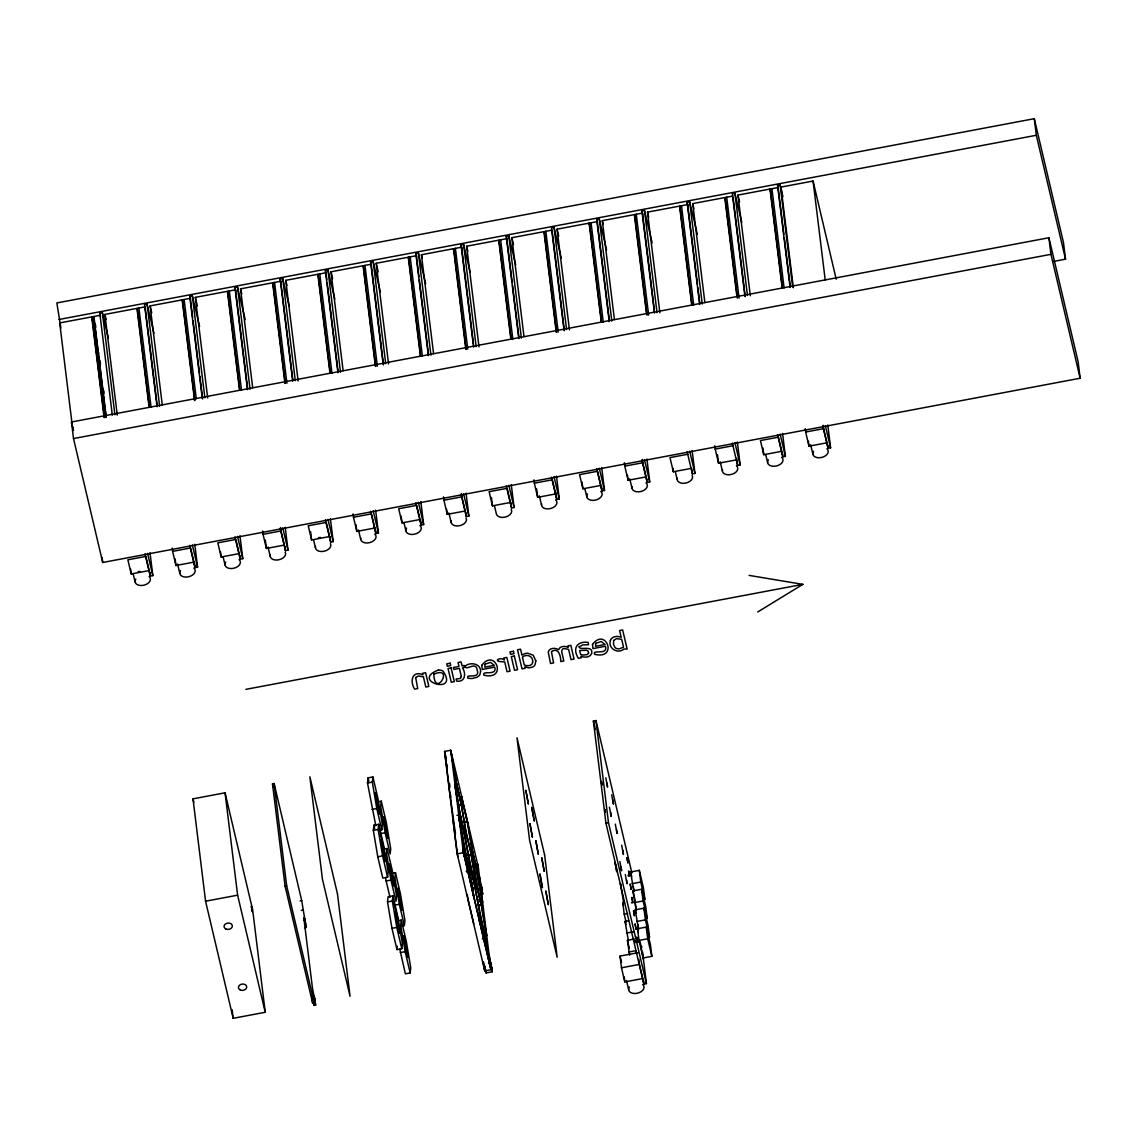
<?xml version="1.0" encoding="UTF-8"?>
<svg xmlns="http://www.w3.org/2000/svg" width="1137" height="1137" viewBox="0 0 1137 1137"><rect width="100%" height="100%" fill="white"/><g stroke="black" fill="none" stroke-linecap="round" stroke-linejoin="round"><path stroke-width="1.5" d="M375.821 825.803L367.507 783.009L368.075 777.864L372.893 776.955L377.91 798.231L382.359 824.652L381.79 829.811L378.578 830.408M381.79 829.811L376.773 808.521L372.325 782.1L372.893 776.955M373.334 830.365L373.902 825.22L378.706 824.311L383.723 845.587L388.172 872.022L387.603 877.167L382.785 878.077L377.768 856.786L373.334 830.365L378.138 829.456L378.706 824.311M381.279 801.159L380.696 806.304L385.145 832.725L390.162 854.001L390.73 848.856L386.296 822.435L381.279 801.159L378.067 801.756M387.092 848.515L386.523 853.66L390.957 880.081L395.974 901.357L396.557 896.212L392.109 869.791L387.092 848.515L383.88 849.112M387.518 901.925L388.087 896.78L392.905 895.871L397.922 917.147L402.37 943.582L401.802 948.727L396.984 949.622L391.967 928.346L387.518 901.925L392.336 901.016L392.905 895.871M392.265 873.315L395.463 872.719L394.894 877.863L399.343 904.285L404.36 925.561L401.148 926.172M396.984 949.622L397.367 946.197M398.078 920.672L401.276 920.075L400.707 925.22L405.156 951.641L410.173 972.917L405.369 973.826L399.798 949.253M404.36 925.561L404.928 920.416L400.48 893.995L395.463 872.719M410.173 972.917L410.741 967.772L406.293 941.351L401.276 920.075M451.602 754.94L450.735 751.216M449.3 787.955L449.74 783.933M449.428 788.609L449.726 785.923M455.269 785.482C456.449 770.744 455.07 791.224 454.985 784.274M458.978 818.427L459.732 813.737L455.326 787.515L455.894 781.46M456.235 783.421L455.681 788.524L456.434 783.379L461.224 804.541M459.391 820.161L459.732 813.737M461.196 803.859L461.523 796.127L461.793 798.501M460.115 815.442L459.519 820.815L464.18 848.103L469.609 871.198L464.621 850.064L464.052 855.18L473.802 897.704L469.41 871.226M465.317 837.884L460.087 814.76L475.067 886.263L475.621 881.147L471.215 854.91M461.92 799.14L461.324 804.513L465.985 831.801L470.974 852.921L471.727 847.776L471.187 854.228M465.076 835.88L465.829 830.735L465.289 837.202L465.886 831.829M463.484 853.517L464.081 848.145M464.209 848.799L464.266 856.445M466.014 832.483L465.417 837.841L462.418 838.41M467.25 821.284L462.716 822.378M464.436 850.106L464.052 855.18M467.492 822.335L461.707 797.804L461.864 798.7M469.354 869.18L469.922 864.077L469.169 869.222L459.774 821.866L460.329 816.764M469.979 865.172L469.51 871.184L466.511 871.752M468.316 855.45L471.4 854.882L471.912 849.51M470.32 867.133L469.766 872.235L470.519 867.09L485.499 938.593L482.33 938.949M472.125 850.831L471.571 855.934L472.324 850.789L482.358 900.376L481.747 906.274L486.451 933.704L485.84 939.603L490.445 967.857M473.376 922.05L468.074 899.651M477.085 871.255L477.412 863.537L477.682 865.897M475.408 888.21L476.005 882.852M477.81 866.536L477.213 871.908L474.214 872.463M478.094 867.318L477.654 872.918M479.345 919.563L479.913 914.446L479.16 919.591L474.172 898.472L469.951 872.207M481.15 903.261L481.718 898.145L480.965 903.29L471.756 855.905M479.373 920.913L479.97 915.555M481.775 899.239L481.178 904.597L478.18 905.166M479.501 921.567L480.098 916.195M475.977 882.17L481.207 905.294L481.903 899.893M480.326 917.516L479.757 922.619L480.51 917.474L489.72 964.872M485.243 936.59L485.812 931.487L485.058 936.632L480.07 915.498M485.4 938.579L486.167 932.496M489.962 965.924L485.328 938.38M757.697 611.99L802.864 584.361L749.084 575.393M631.39 902.849L632.442 902.437M628.249 875.874L629.514 875.391L628.605 870.97L629.571 876.044L628.192 875.277M1053.317 261.482L1065.525 259.179L1063.493 242.607L1034.286 118.689L56.85 302.939L60.915 328.11M58.882 319.511L1036.319 135.275L1034.286 118.689M112.336 415.218L99.786 313.045L102.358 312.561L108.413 338.243M153.95 333.226L147.085 304.133L144.527 304.617L157.077 406.776M202.287 398.248L189.737 296.089L192.309 295.606L199.572 326.418M247.496 389.735L234.961 287.576L237.519 287.092L245.194 319.611M292.721 381.208L280.171 279.048L282.743 278.565L289.196 305.952M337.931 372.68L325.395 270.521L327.953 270.037L334.818 299.145M383.155 364.167L370.605 262.007L373.178 261.524L380.44 292.323M428.365 355.639L415.829 253.48L418.388 252.997L425.65 283.795M473.589 347.112L461.039 244.952L463.612 244.469L470.064 271.857M518.799 338.584L506.263 236.425L508.822 235.942L515.686 265.049M561.308 258.227L554.046 227.428L551.473 227.912L564.023 330.071M609.233 321.544L596.698 219.384L599.256 218.901L606.518 249.714M654.457 313.016L641.908 210.857L644.48 210.373L652.141 242.892M699.667 304.503L687.132 202.343L689.69 201.846L697.365 234.378M741.765 222.426L734.914 193.333L732.342 193.816L744.891 295.975M790.101 287.448L777.566 185.288L780.124 184.805L782.952 196.786M93.362 323.789L91.742 316.896L59.692 322.936L72.256 425.309M100.099 315.319L93.916 316.484L106.267 417.123M117.267 415.048L104.902 314.423L136.966 308.369L149.103 407.273M162.264 404.8L150.127 305.896L182.176 299.855L182.986 303.295M194.853 400.423L182.503 299.784L190.291 298.32L192.636 317.408M207.701 398.007L195.337 297.368L227.4 291.328L239.537 390.233M252.698 387.745L240.561 288.841L272.61 282.8L274.23 289.693M285.288 383.382L272.937 282.743L280.725 281.28L292.863 380.17M298.136 380.966L285.771 280.327L317.834 274.287L329.972 373.178M343.132 370.705L330.995 271.8L363.044 265.76L375.395 366.398M371.159 264.225L363.371 265.703L375.722 366.327M388.57 363.911L376.205 263.272L408.268 257.232L409.476 262.405M420.733 356.08L408.581 257.175L416.369 255.711L418.928 276.533M433.567 353.65L421.429 254.759L453.478 248.705L455.098 255.598M466.156 349.286L453.805 248.648L461.594 247.184L473.518 344.34M479.004 346.87L466.639 246.232L498.702 240.191L510.84 339.082M524.001 336.609L511.863 237.704L543.912 231.664L556.263 332.302M552.028 230.129L544.239 231.607L556.59 332.246M569.438 329.815L557.073 229.177L589.122 223.136L589.947 226.59M601.587 321.984L589.449 223.079L597.238 221.616L609.389 320.506M614.435 319.554L602.297 220.663L634.347 214.623L646.484 313.514M647.024 315.191L634.673 214.552L642.462 213.088L654.386 310.259M659.872 312.774L647.507 212.136L679.556 206.095L691.708 305M704.869 302.513L692.731 203.608L724.781 197.568L736.918 296.473M732.896 196.033L725.108 197.511L737.458 298.15M750.306 295.719L737.941 195.081L769.991 189.04L770.815 192.494M782.455 287.888L770.317 188.984L778.106 187.52L783.862 234.364M836.207 279.19L813.069 181.039L781.005 187.079L793.37 287.718M71.475 421.998L1048.911 237.747L1078.118 361.651L1080.15 378.237L102.714 562.488L73.507 438.569L71.475 421.998L73.422 430.269M73.507 438.569L1050.943 254.318L1048.911 237.747M193.901 562.133L175.951 565.515L172.611 551.36L190.575 547.977L194.768 565.785M235.785 539.45L217.821 542.846L221.161 556.988L239.125 553.605M284.335 545.078L266.385 548.46L263.045 534.319L281.01 530.936L280.597 527.596M374.769 528.037L356.819 531.42L353.479 517.264L371.429 513.881L375.636 531.69M465.204 510.982L447.253 514.365L443.913 500.223L461.864 496.841L461.466 493.501M555.638 493.941L537.673 497.324L534.347 483.182L552.298 479.786L556.505 497.594M646.072 476.886L628.107 480.283L624.781 466.127L642.732 462.745L642.32 459.405M687.956 454.217L669.991 457.6L673.331 471.756L691.282 468.373M736.506 459.845L718.541 463.228L715.216 449.087L733.166 445.704M826.94 442.79L808.976 446.187L805.65 432.032L823.6 428.649L823.188 425.309M150.027 574.213L145.834 556.419L127.87 559.802L131.21 573.943L149.174 570.561M330.412 540.217L326.22 522.409L308.255 525.791L311.595 539.947L329.559 536.55M402.029 522.892L419.994 519.51L416.654 505.368L398.689 508.751L402.029 522.892L401.205 516.212M511.28 506.121L507.088 488.313L489.123 491.696L492.463 505.851L510.428 502.469M582.897 488.796L600.862 485.414L597.522 471.272L579.557 474.655L582.897 488.796L582.073 482.116M763.766 454.701L781.716 451.318L778.39 437.176L760.426 440.559L763.766 454.701L762.941 448.021M145.01 553.847L150.255 576.104L152.827 575.62L150.013 552.724M189.751 545.419L194.995 567.661L197.568 567.178L194.754 544.282M234.975 536.891L240.22 559.148L242.778 558.665L239.964 535.754M280.185 528.364L285.43 550.621L288.002 550.137L285.188 527.241M325.409 519.851L330.654 542.093L333.212 541.61L330.398 518.714M370.619 511.323L375.864 533.566L378.436 533.082L375.622 510.186M415.829 502.796L421.088 525.052L423.646 524.569L420.832 501.673M461.053 494.268L466.298 516.525L468.87 516.042L466.056 493.145M506.263 485.755L511.522 507.997L514.08 507.514L511.266 484.618M551.488 477.227L556.732 499.484L559.29 499.001L556.49 476.09M596.698 468.7L601.942 490.957L604.514 490.473L601.7 467.577M641.922 460.187L647.166 482.429L649.724 481.946L646.925 459.05M687.132 451.659L692.376 473.902L694.949 473.418L692.135 450.522M732.356 443.132L737.6 465.388L740.159 464.905L737.359 442.009M777.566 434.604L782.81 456.861L785.383 456.378L782.569 433.481M822.79 426.091L828.034 448.333L830.593 447.85L827.793 424.954M245.89 689.349L802.864 584.361M642.533 951.896L646.427 983.604L643.855 984.088L605.936 823.202L593.386 721.043L595.959 720.56L631.859 872.889M193.006 798.842L225.055 792.802L252.656 909.898L265.234 1012.271L233.17 1018.311L205.57 901.215L193.006 798.842L193.816 802.281M312.888 1000.432L314.068 1005.378L315.66 1005.08L313.329 995.173L314.295 1003.019L312.689 1003.317L285.089 886.22L272.51 783.848L274.116 783.549L301.717 900.646L306.137 927.508L304.531 927.806M457.131 853.788L444.567 751.415L450.749 750.249L478.35 867.346L490.928 969.719L484.732 970.884L457.202 853.859L463.327 852.622M451.233 754.172L451.133 752.936M367.507 783.009L372.325 782.1M461.736 797.392L460.968 802.537L455.994 781.417L461.409 804.513L458.325 805.067M455.226 786.264L454.942 785.525M371.955 809.43L376.773 808.521M458.254 804.854L461.252 804.285L465.957 832.057L471.4 854.882M461.764 805.522L462.333 800.42L467.122 821.582M456.989 815.357L460.286 814.732L465.26 835.851M385.145 832.725L380.341 833.634L384.192 850.007M458.893 817.645L459.419 820.857L459.32 819.606M462.887 832.398L466.184 831.758M462.347 838.196L465.346 837.628L470.05 865.385M377.768 856.786L382.586 855.877L387.603 877.167M605.936 823.202L608.494 822.719L595.959 720.56M477.625 864.802L476.858 869.947L471.883 848.813L477.298 871.908M490.928 969.719L463.171 850.945M205.57 901.215L237.619 895.174L225.055 792.802M285.089 886.22L286.695 885.922L274.116 783.549M468.245 855.223L471.244 854.654L475.948 882.426L481.207 905.294M385.599 877.693L386.154 880.99L390.957 880.081M470.277 865.101L475.493 888.21M474.47 865.2L477.469 864.632L477.213 863.566M474.598 865.769L477.597 865.2L478.307 869.066L478.222 867.815M300.125 900.945L301.717 900.646M466.383 871.098L469.382 870.53M466.44 871.539L469.439 870.97L474.143 898.727M474.143 872.264L477.142 871.695L482.6 902.366L482.315 901.613M301.277 910.41L302.883 910.097M475.621 881.147L475.28 887.571L472.281 888.139M472.878 882.767L476.176 882.127M476.218 884.16L475.849 889.233M303.622 920.316L305.213 920.004M472.281 888.566L475.337 887.997L480.041 915.754M399.343 904.285L394.539 905.194L393.97 901.883M478.776 899.808L482.074 899.154M633.906 891.678L630.594 871.994L639.307 870.345L643.457 887.912L644.892 899.609L640.742 882.042L639.307 870.345M482.315 901.158L481.747 906.274M478.236 905.592L481.235 905.038L485.94 932.781M391.967 928.346L396.785 927.437L401.802 948.727M632.03 883.691L640.742 882.042M636.223 910.581L632.911 890.896L641.638 889.262L645.773 906.814L647.209 918.525L643.073 900.959L641.638 889.262M489.876 965.071L479.43 921.34M634.347 902.607L643.073 900.959M485.84 939.603L486.224 934.529L486.693 935.694L485.968 932.539M400.352 952.55L405.156 951.641M638.553 929.497L635.228 909.813L643.954 908.165L648.09 925.731L649.525 937.428L645.39 919.861L643.954 908.165M626.103 922.164L624.213 914.176L627.709 913.523M628.42 941.081L625.108 921.396L628.59 920.728M636.663 921.51L645.39 919.861M643.443 959.315L638.994 940.413L637.559 928.716L646.271 927.067L650.421 944.634L651.856 956.331L643.13 957.979L640.145 941.749M626.544 933.093L633.522 931.771M312.774 997.362L314.38 997.05L315.12 1001.47L314.11 996.126L314.38 997.05M629.614 955.194L627.425 940.299L634.403 938.991M638.994 940.413L647.706 938.778L646.271 927.067M484.547 966.351L486.11 972.945L492.293 971.78L489.038 954.384M628.86 951.996L635.839 950.688M642.775 978.545L624.81 981.927L621.47 967.786L620.035 956.089L637.999 952.692M621.47 967.786L639.435 964.403L638.823 959.386M462.645 822.165L467.151 821.326L471.855 849.069M438.441 670.034C409.448 681.148 460.03 695.702 442.989 671.043A7.334 5.614 -7 0 0 438.441 670.034M635.057 942.772L634.602 940.825M1036.319 135.275L1065.525 259.179M1050.943 254.318L1080.15 378.237M777.566 185.288L778.362 188.714M770.317 188.984L771.128 192.423M825.348 425.608L830.593 447.85M823.6 428.649L827.807 446.457M810.638 444.723L812.827 453.99M737.941 195.081L739.562 201.974M726.401 204.461L727.211 207.9M780.138 434.121L785.383 456.378M782.014 452.54L782.583 454.985M765.784 454.8L767.603 462.517M692.731 203.608L693.94 208.782M687.132 202.343L687.928 205.754M680.779 211.255L681.589 214.708M734.914 442.648L740.159 464.905M720.204 461.778L722.393 471.045M647.507 212.136L648.73 217.295M641.908 210.857L642.718 214.282M634.673 214.552L636.294 221.445M634.759 216.343L635.967 221.502M689.704 451.176L694.949 473.418M675.35 471.841L677.169 479.558M602.297 220.663L603.107 224.103M596.698 219.384L597.508 222.809M589.449 223.079L590.259 226.519M591.155 231.749L591.965 235.188M644.48 459.703L649.724 481.946M642.732 462.745L646.939 480.553M629.77 478.819L631.959 488.086M557.073 229.177L558.708 236.07M545.533 238.557L546.343 241.996M599.27 468.217L604.514 490.473M601.146 486.636L601.715 489.081M584.915 488.882L586.735 496.613M511.863 237.704L513.483 244.597M506.263 236.425L507.074 239.85M500.237 245.294L501.047 248.733M499.91 245.35L500.721 248.79M554.046 476.744L559.29 499.001M647.706 938.778L651.856 956.331M630.594 871.994L631.717 876.783M593.386 721.043L595.404 729.599M632.911 890.896L635.171 900.476M539.336 495.86L541.525 505.141M635.228 909.813L635.981 912.997M637.559 928.716L638.312 931.914M601.53 781.361L602.155 784.004M601.402 782.725L602.027 785.383M608.494 822.719L646.427 983.604M605.452 812.003L604.827 809.345L604.998 812.045M621.214 886.761L620.461 883.577L623.772 903.261M639.435 964.403L643.627 982.197M623.531 905.677L622.778 902.48L624.213 914.176M466.639 246.232L467.861 251.391M625.108 921.396L625.862 924.58M627.425 940.299L629.301 948.286M461.039 244.952L461.849 248.378M626.473 980.478L628.647 989.744M453.805 248.648L455.425 255.541M620.035 956.089L621.527 962.371M508.836 485.272L514.08 507.514M494.481 505.937L496.3 513.654A7.845 5.031 -13.3 0 0 505.61 516.994A7.845 5.031 -13.3 0 0 511.28 509.504M421.429 254.759L422.239 258.198M415.829 253.48L416.639 256.905M408.581 257.175L409.803 262.334M463.612 493.785L468.87 516.042M461.864 496.841L466.071 514.649M448.902 512.915L451.091 522.181M376.205 263.272L378.237 271.885M370.605 262.007L371.415 265.418M364.664 272.638L365.474 276.092M418.402 502.312L423.646 524.569M420.278 520.732L420.846 523.162M404.047 522.977L405.866 530.709M461.324 796.17L461.579 797.222M479.516 876.812L482.77 894.208L480.439 884.302M455.511 787.472L454.8 784.317M444.567 751.415L446.145 758.336M330.995 271.8L332.615 278.693M449.357 788.382L444.851 753.319M489.962 961.874L492.293 971.78M462.986 850.988L463.882 854.811L463.725 853.901M325.395 270.521L326.205 273.946M457.486 854.64L453.038 819.99M484.447 968.98L483.097 961.888M319.042 279.446L319.852 282.886M373.192 510.84L378.436 533.082M358.468 529.956L360.656 539.222M285.771 280.327L286.993 285.486M280.171 279.048L280.981 282.473M272.937 282.743L274.557 289.637M327.968 519.367L333.212 541.61M313.613 540.032L315.432 547.75M368.075 777.864L368.857 781.133M394.923 906.829L398.391 921.567M373.902 825.22L374.67 828.489M386.154 880.99L390.005 897.363M240.561 288.841L241.783 294.014M234.961 287.576L235.771 291.001M228.125 292.991L228.935 296.43M227.798 293.048L228.608 296.487M282.758 527.881L288.002 550.137M281.01 530.936L285.202 548.745M268.034 547.011L270.222 556.277M195.337 297.368L197.369 305.981M189.737 296.089L190.547 299.514M182.503 299.784L183.313 303.238M237.534 536.408L242.778 558.665M236.155 541.027L239.978 557.258M223.179 557.073L224.998 564.805M272.51 783.848L273.321 787.301M306.137 927.508L303.806 917.602L312.405 987.669L315.66 1005.08M150.127 305.896L151.747 312.774M286.695 885.922L314.295 1003.019M138.174 313.542L139.396 318.701M192.324 544.936L197.568 567.178M177.599 564.051L179.788 573.318M104.902 314.423L106.125 319.582M237.619 895.174L265.234 1012.271M99.786 313.045L100.596 316.47M147.583 553.364L152.827 575.62M98.294 351.717L98.706 353.451M133.228 574.029L135.047 581.76M72.669 427.029L73.479 430.482M484.987 967.175L484.732 965.782M634.83 940.541L635.043 941.791M477.597 865.2L477.753 866.11M467.662 822.548L472.082 848.785M451.773 755.139L456.179 781.375M479.942 922.59L480.155 923.841M451.261 753.916L455.965 781.673M455.866 788.495L460.286 814.732M455.354 787.259L460.059 815.016M459.447 820.601L464.152 848.358M445.263 755.053L446.201 760.426M446.784 763.865L447.367 767.304M473.433 922.477L473.717 923.955M450.224 793.555L450.877 797.208M467.208 894.492L468.146 899.85M455.482 833.776L448.944 786.648M457.543 855.067L457.827 856.545M392.336 901.016L396.785 927.437M379.502 828.674L380.056 831.986M378.138 829.456L382.586 855.877M95.252 323.761L95.835 327.214M99.857 360.344L100.511 363.996M103.154 388.726L103.737 392.18M103.368 390.233L103.95 393.686M813.069 181.039L825.206 279.944M827.594 444.809L828.034 448.333M780.124 184.805L792.674 286.965M784.288 237.832L790.258 286.425M808.364 441.17L808.976 446.187M805.238 428.692L805.65 432.032M771.924 188.685L784.104 287.959M769.991 189.04L782.142 287.945M782.171 451.574L782.81 456.861M734.914 193.333L747.45 295.492M733.109 197.781L745.247 296.672M726.699 197.213L739.078 298.036M736.733 458.339L737.6 465.388M689.69 201.846L702.24 304.005M697.478 284.378L687.672 204.561L679.883 206.039L692.021 304.929M697.905 287.846L699.823 303.465M717.518 454.871L718.541 463.228M714.803 445.747L715.216 449.087M681.489 205.726L693.684 305.014M691.737 468.629L692.376 473.902M644.48 210.373L657.015 312.533M672.919 468.416L673.331 471.756M636.265 214.253L648.644 315.077M646.74 478.904L647.166 482.429M599.256 218.901L611.805 321.06M627.496 475.266L628.107 480.283M624.369 462.787L624.781 466.127M591.055 222.781L603.25 322.055M589.122 223.136L601.274 322.041M601.302 485.67L601.942 490.957M554.046 227.428L566.581 329.588M641.694 946.282L641.822 947.32M633.38 886.618L633.963 891.422M635.498 903.929L636.095 908.733M638.013 924.438L638.411 927.65M552.241 231.863L564.378 330.768M643.215 978.801L643.855 984.088M622.934 850.49L623.431 854.512L621.683 845.189M626.544 879.811L627.027 883.833L625.293 874.509M545.831 231.294L558.21 332.132M612.942 800.121L613.44 804.143L611.692 794.82M616.552 829.442L617.036 833.464L615.302 824.126M621.129 866.792L621.626 870.814L619.878 861.491M607.044 783.095L607.542 787.117L605.794 777.779M610.654 812.401L611.137 816.423L609.404 807.099M624.199 976.91L624.81 981.927M555.865 492.435L556.732 499.484M508.822 235.942L521.371 338.101M512.133 282.033L506.804 238.656L499.015 240.12L511.167 339.025M512.56 285.501L518.955 337.561M536.65 488.967L537.673 497.324M533.935 479.828L534.347 483.182M500.621 239.822L512.815 339.11M510.868 502.71L511.522 507.997M463.612 244.469L476.147 346.629M491.44 497.494L492.463 505.851M455.397 248.349L467.776 349.173M453.478 248.705L465.829 349.343M465.872 513L466.298 516.525M418.388 252.997L430.937 355.156M419.354 280L428.521 354.602M446.628 509.362L447.253 514.365M443.501 496.883L443.913 500.223M410.187 256.877L422.381 356.151M408.268 257.232L420.406 356.137M478.222 868.284L478.307 869.066M486.409 934.941L486.494 935.723M485.741 969.946L486.11 972.945M483.623 962.243L484.732 970.884M450.749 750.249L463.384 852.693M450.849 752.197L450.948 752.964M459.035 818.867L459.135 819.649M420.434 519.765L421.088 525.052M373.178 261.524L385.713 363.684M371.373 265.959L383.51 364.863M364.963 265.39L377.356 366.213M375.21 528.293L375.864 533.566M327.953 270.037L340.503 372.197M326.788 279.688L325.935 272.752L318.147 274.216L330.298 373.121M327.214 283.156L338.087 371.657M355.995 524.725L356.819 531.42M353.067 513.924L353.479 517.264M319.753 273.918L331.947 373.192M330 536.806L330.654 542.093M282.743 278.565L295.279 380.724M310.572 531.59L311.595 539.947M274.543 282.445L286.922 383.268M272.61 282.8L284.975 383.439M285.003 547.096L285.43 550.621M237.519 287.092L250.069 389.252M247.653 388.698L235.515 289.793L227.713 291.271L239.864 390.176M265.347 540.103L266.385 548.46M262.633 530.979L263.045 534.319M229.319 290.958L241.513 390.247M313.698 1002.379L314.068 1005.378M311.723 995.472L312.689 1003.317M239.779 555.623L240.22 559.148M192.309 295.606L204.859 397.765M193.063 320.876L199.458 372.936M199.885 376.404L202.642 398.959M220.55 551.971L221.161 556.988M184.109 299.486L196.289 398.774M182.176 299.855L194.541 400.494M194.342 562.389L194.995 567.661M147.085 304.133L159.635 406.293M232.104 1009.628L233.17 1018.311M157.219 405.753L145.081 306.848L137.279 308.312L149.43 407.217M175.126 558.821L175.951 565.515M172.199 548.02L172.611 551.36M138.885 308.013L151.079 407.288M149.828 572.579L150.255 576.104M102.358 312.561L114.894 414.721M130.599 568.926L131.21 573.943M106.054 417.364L93.675 316.541L92.069 316.839L104.419 417.478M91.742 316.896L104.107 417.535M102.103 557.514L102.714 562.488M642.703 984.528A7.845 5.031 -13.3 0 1 636.962 993.312A7.845 5.031 -13.3 0 1 629.372 987.044M826.883 448.774A7.845 5.031 -13.3 0 1 821.141 457.557A7.845 5.031 -13.3 0 1 813.552 451.29M781.659 457.301A7.845 5.031 -13.3 0 1 775.917 466.085A7.845 5.031 -13.3 0 1 768.328 459.817M736.449 465.829A7.845 5.031 -13.3 0 1 731.702 474.371A7.845 5.031 -13.3 0 1 722.492 469.695M692.149 475.408A7.845 5.031 -13.3 0 1 685.483 483.126A7.845 5.031 -13.3 0 1 677.268 478.222M646.015 482.87A7.845 5.031 -13.3 0 1 641.268 491.426A7.845 5.031 -13.3 0 1 632.058 486.735M600.791 491.397A7.845 5.031 -13.3 0 1 595.049 500.181A7.845 5.031 -13.3 0 1 587.459 493.913M555.581 499.925A7.845 5.031 -13.3 0 1 550.834 508.466A7.845 5.031 -13.3 0 1 541.624 503.79M466.056 518.031A7.845 5.031 -13.3 0 1 459.405 525.749A7.845 5.031 -13.3 0 1 451.19 520.831M419.923 525.493A7.845 5.031 -13.3 0 1 414.181 534.276A7.845 5.031 -13.3 0 1 406.591 528.009M374.713 534.02A7.845 5.031 -13.3 0 1 369.966 542.562A7.845 5.031 -13.3 0 1 360.756 537.886M320.478 537.417A7.845 5.031 -13.3 0 1 318.459 537.616M330.412 543.6A7.845 5.031 -13.3 0 1 323.747 551.317A7.845 5.031 -13.3 0 1 315.546 546.4M285.188 552.127A7.845 5.031 -13.3 0 1 278.537 559.845A7.845 5.031 -13.3 0 1 270.322 554.927M239.054 559.589A7.845 5.031 -13.3 0 1 233.312 568.358A7.845 5.031 -13.3 0 1 225.723 562.104M193.844 568.102A7.845 5.031 -13.3 0 1 188.102 576.885A7.845 5.031 -13.3 0 1 180.513 570.618M140.093 571.414A7.845 5.031 -13.3 0 1 138.074 571.627M149.103 576.544A7.845 5.031 -13.3 0 1 143.361 585.313A7.845 5.031 -13.3 0 1 135.772 579.06M579.131 646.854C579.685 650.989 593.23 644.594 591.737 653.42C590.131 657.598 584.589 657.868 581.007 656.248L581.348 657.712L578.335 658.28C572.138 648.175 577.127 640.955 588.056 642.405L588.611 644.764L582.897 644.864L579.131 646.854M535.84 660.924L534.973 664.932A5.898 4.52 -7 0 1 531.945 667.291L528.904 667.86L524.74 666.922L525.067 668.314L522.025 668.883L517.52 649.767L520.561 649.184L521.954 655.139A8.357 6.396 -7 0 1 527.739 653.207L533.196 655.168L535.84 660.924M481.79 665.33L482.23 669.466L494.737 667.106C497.523 676.686 481.15 669.792 483.936 675.193C507.841 680.793 495.135 647.436 481.79 665.33M592.505 644.466L592.945 648.602L605.452 646.242C608.238 655.807 591.851 648.929 594.651 654.329C618.556 659.929 605.836 626.572 592.505 644.466M480.596 671.327L480.041 674.241A7.12 5.443 -7 0 1 476.929 677.254L472.011 678.547L468.032 678.263C464.934 672.976 480.596 679.883 477.199 670.19C476.218 660.426 465.303 671.782 465.147 666.04C470.348 661.833 480.624 663.383 480.596 671.327M551.488 651.899L553.577 662.942L550.535 663.511L548.247 652.055C549.327 647.578 555.41 647.564 558.594 649.739C559.859 645.901 565.117 645.688 568.145 647.45L567.789 645.93L570.831 645.347L574.057 659.076L571.03 659.659L568.614 649.398L564.051 648.531L562.488 649.071L561.635 651.302L563.81 661.009L560.783 661.578C560.74 656.376 559.049 647.806 552.241 651.004L551.488 651.899M415.716 677.553L417.691 688.553L414.664 689.121C409.448 681.162 412.461 670.091 422.936 674.824L422.58 673.303L425.608 672.72L428.848 686.45L425.807 687.032L423.39 676.771L418.317 676.003L415.716 677.553M461.309 676.501L460.442 678.434L456.108 679.016L456.605 681.091C464.976 682.612 466.44 673.701 462.475 667.774L464.521 667.391L464.067 665.472L462.02 665.856L461.096 661.919L458.055 662.487L458.978 666.438L453.393 667.49L453.848 669.409L459.433 668.357L461.309 676.501M463.839 847.093L463.271 852.196L463.839 847.093M466.227 833.791L465.673 838.907L466.227 833.791M610.356 640.515C607.798 648.388 617.988 654.457 623.957 649L627.141 649.071L622.635 629.941L619.594 630.523L621.214 637.36C617.562 635.611 611.82 636.166 610.356 640.515M613.625 640.515L613.511 644.423L615.018 647.521A4.505 3.454 -7 0 0 619.722 648.701L623.531 647.166L621.669 639.292L616.481 638.639L613.625 640.515M532.684 662.004C532.599 666.168 527.113 666.296 524.271 664.974L522.409 657.058C526.587 653.548 533.395 656.092 532.684 662.004M433.822 674.213C434.746 699.056 455.113 665.046 433.822 674.213M485.158 664.193L484.774 667.149L494.325 665.344L490.459 662.374L485.158 664.193M595.873 643.329L595.49 646.271L605.026 644.48L601.175 641.51L595.873 643.329M588.611 653.107L587.161 654.628L583.011 655.083L580.552 654.329L579.657 650.52L586.394 650.208L588.17 651.131L588.611 653.107M251.391 906.473L252.329 911.561L251.391 906.473M375.366 792.645L379.317 814.12L375.366 792.645M383.752 816.835L387.689 838.31L383.752 816.835M304.574 918.554L305.569 923.94L304.574 918.554M381.179 840.001L385.13 861.476L381.179 840.001M389.565 864.205L393.501 885.68L389.565 864.205M397.936 888.395L401.887 909.87L397.936 888.395M395.378 911.561L399.314 933.036L395.378 911.561M525.862 790.4L528.321 803.859L525.862 790.4M403.763 935.765L407.7 957.24L403.763 935.765M531.761 807.441L534.219 820.886L531.761 807.441M529.956 823.742L532.414 837.187L529.956 823.742M481.221 885.254L482.202 890.641L481.221 885.254M535.854 840.783L538.313 854.228L535.854 840.783M541.752 857.81L544.211 871.255L541.752 857.81M539.947 874.111L542.406 887.556L539.947 874.111M545.845 891.152L548.304 904.597L545.845 891.152M490.743 962.826L491.724 968.212L490.743 962.826M626.97 857.696L627.908 862.812L626.97 857.696M630.225 884.231L631.163 889.347L630.225 884.231M631.859 897.505L632.797 902.622L631.859 897.505M633.494 910.765L634.432 915.882L633.551 910.908M635.114 924.04L636.052 929.156L635.114 924.04M636.748 937.3L637.686 942.417L636.748 937.3M498.702 661.436C494.197 659.488 502.142 657.314 504.274 660.028L503.79 657.982L506.832 657.413L510.072 671.143L507.031 671.711L504.729 661.961L498.702 661.436M450.181 663.184L446.727 663.837L447.296 666.239L450.749 665.586L450.181 663.184M513.427 651.259L509.973 651.913L510.541 654.315L513.995 653.661L513.427 651.259M451.076 667.916L448.035 668.499L451.275 682.228L454.317 681.646L451.076 667.916M514.336 656.006L511.295 656.575L514.535 670.304L517.562 669.736L514.336 656.006M616.24 867.716L614.989 862.414L616.737 871.738L616.24 867.716M544.595 854.868L516.994 737.771L529.572 840.144L557.173 957.24L544.595 854.868M337.476 893.909L309.875 776.813L322.439 879.185L350.054 996.282L337.476 893.909M240.22 989.957A4.15 3.169 -7 0 0 246.701 987.286A4.15 3.169 -7 0 0 240.831 984.429A4.15 3.169 -7 0 0 240.22 989.957M225.837 928.957A4.15 3.169 -7 0 0 232.332 926.285A4.15 3.169 -7 0 0 226.448 923.429A4.15 3.169 -7 0 0 225.837 928.957"/></g></svg>
